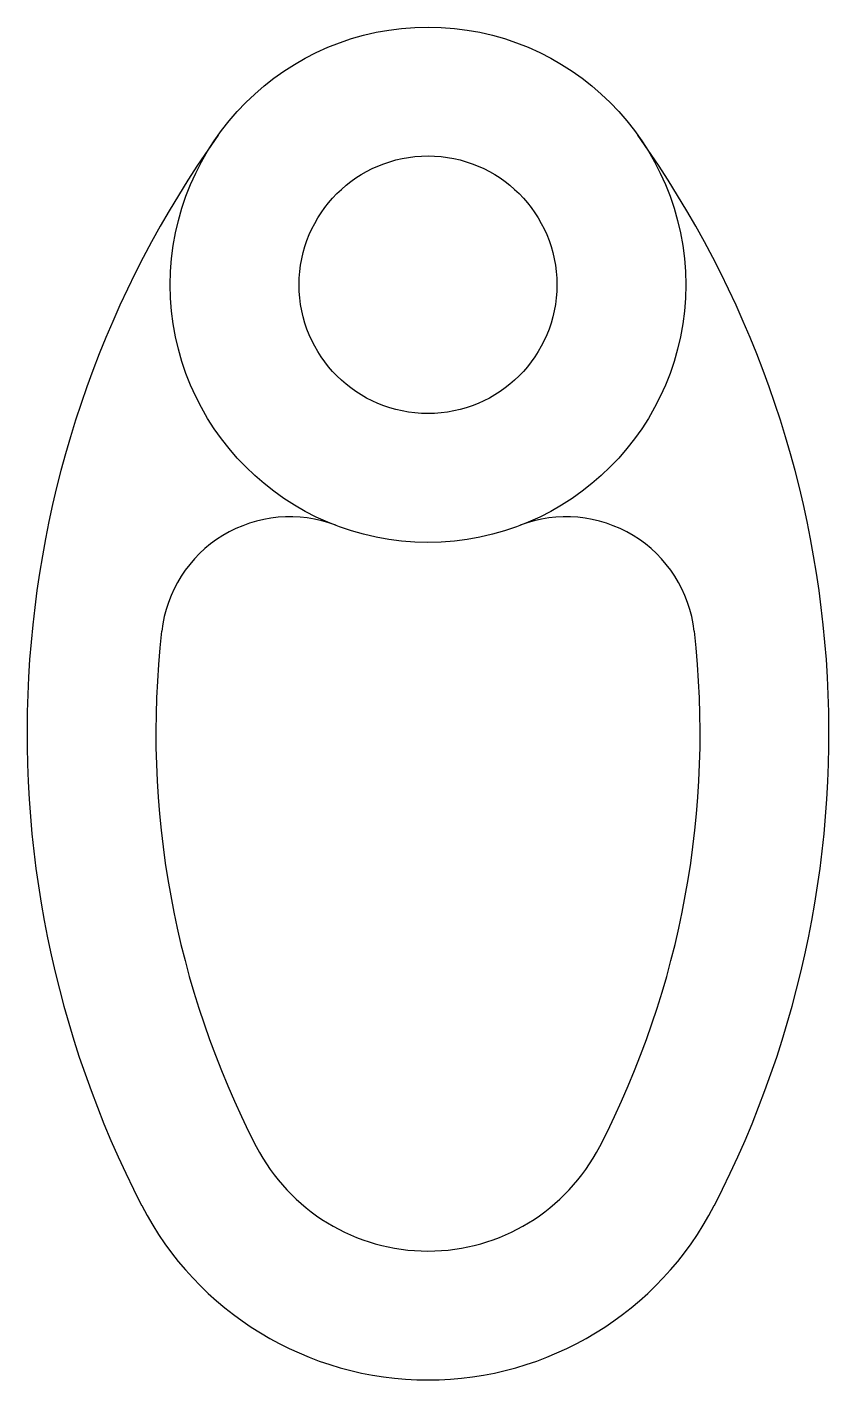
# Model space of a CAD drawing. Header units: millimetres. Extents: x -6 to 56, y 0 to 105.
import ezdxf

# ---------------------------------------------------------------- set-up
doc = ezdxf.new("R2010")
doc.units = ezdxf.units.MM

msp = doc.modelspace()

# ---------------------------------------------------------------- linework, layer by layer
for radius in [20, 10]:
    msp.add_circle((25, 85), radius)
for centre, radius, start, end in [((73.88, 50.21), 80, 144.5592, 207.2796), ((-23.88, 50.21), 80, 332.7204, 35.4408), ((14.27, 56.99), 10, 69.0367, 173.5142), ((35.73, 56.99), 10, 6.4858, 110.9633), ((73.88, 50.21), 70, 173.5142, 207.2796), ((-23.88, 50.21), 70, 332.7204, 6.4858), ((25, 25), 15, 207.2796, 332.7204), ((25, 25), 25, 207.2796, 332.7204)]:
    msp.add_arc(centre, radius, start, end)

doc.saveas('drawing.dxf')
